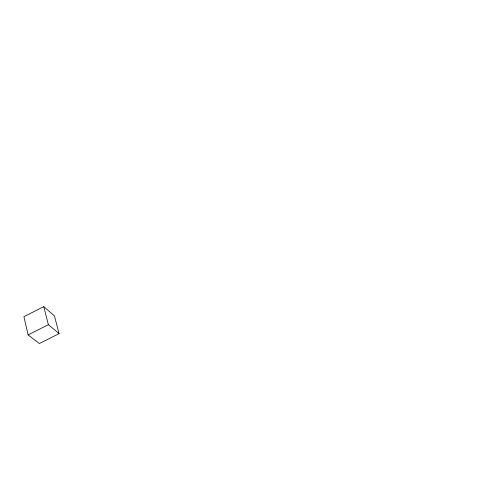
<?xml version="1.0" encoding="UTF-8"?>
<svg xmlns="http://www.w3.org/2000/svg" width="478" height="478" viewBox="0 0 478 478"><rect width="100%" height="100%" fill="white"/><g stroke="black" fill="none" stroke-linecap="round" stroke-linejoin="round"><path stroke-width="0.72" d="M43.773 306.655L23.9 316.681L28.124 334.887L39.363 343.551L59.099 333.602L54.42 315.88L43.773 306.655L48.374 324.676L59.099 333.602M28.124 334.887L48.374 324.676"/></g></svg>
